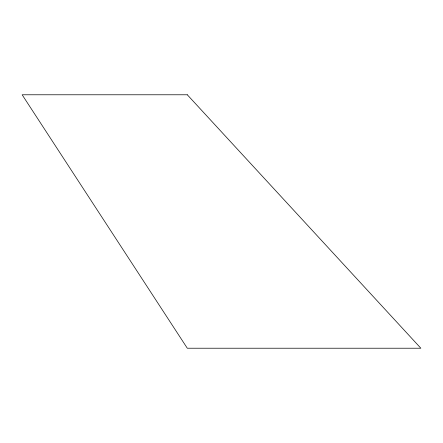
<?xml version="1.0" encoding="UTF-8"?>
<svg xmlns="http://www.w3.org/2000/svg" width="443" height="443" viewBox="0 0 443 443"><rect width="100%" height="100%" fill="white"/><g stroke="black" fill="none" stroke-linecap="round" stroke-linejoin="round"><path stroke-width="0.66" d="M187.295 94.78L22.15 94.78L187.295 348.22L420.85 348.22L187.295 94.78"/></g></svg>
